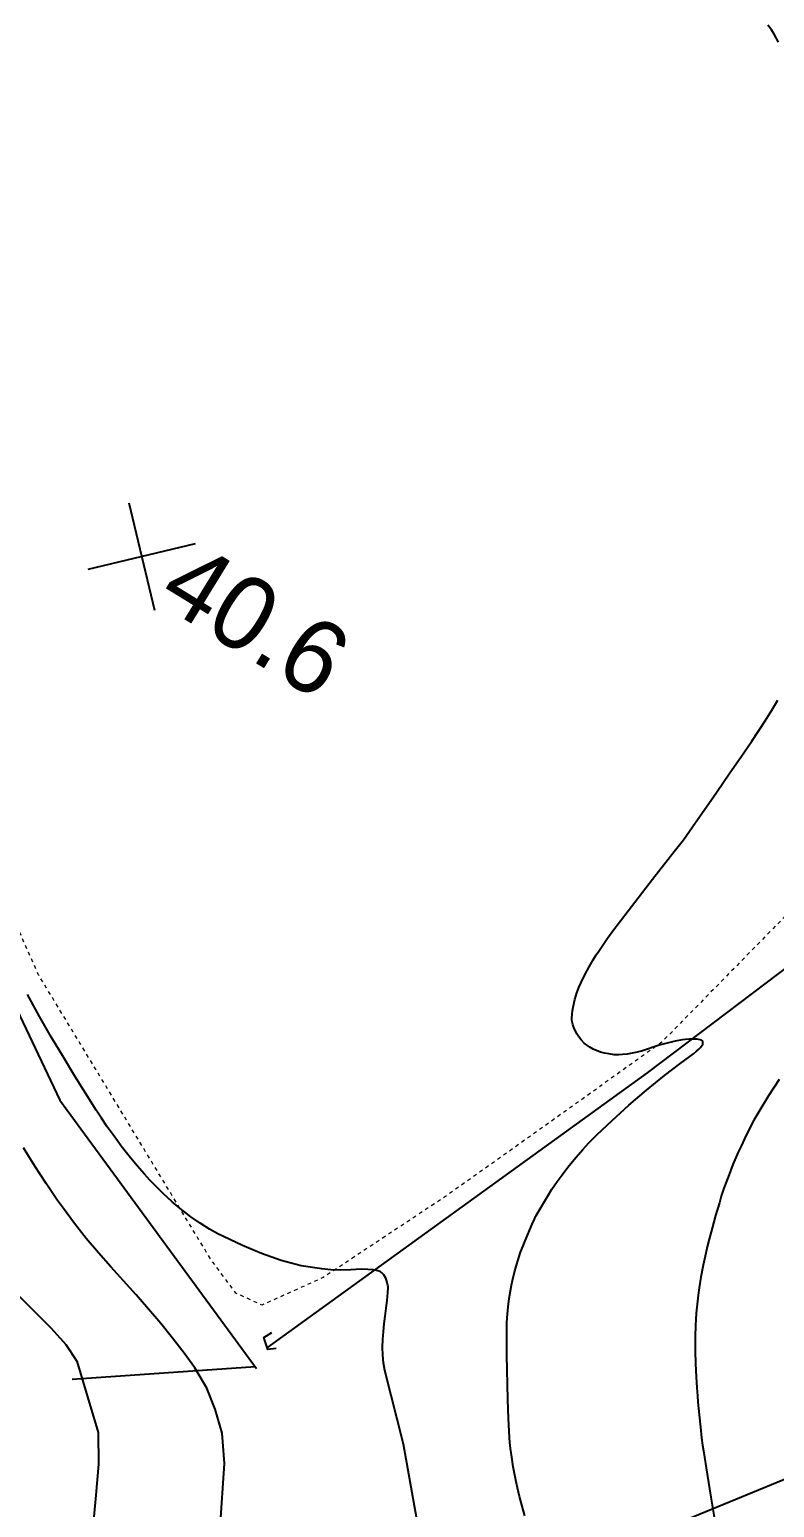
# Model space of a CAD drawing. Header units: millimetres. Extents: x 156921 to 159642, y 477538 to 479586.
# Drawn here: x 158414.94 to 158435.2, y 478587.8 to 478627.99 of the extents above; entities that cross this region are included whole.
import ezdxf

# ---------------------------------------------------------------- set-up
doc = ezdxf.new("R2010")
doc.units = ezdxf.units.MM
doc.header["$MEASUREMENT"] = 0
for name, pattern in [('5M5', [10, 5, -5]), ('AM4', [4, 0, -4]), ('DGN Style 3', [0.047061, 0.033615, -0.013446])]:
    doc.linetypes.add(name, pattern=pattern)
for name, color, linetype, transparency in [('C0076116', 46, 'Continuous', 0.6), ('D0025111', 66, 'AM4', 0.6), ('E0022112', 146, 'Continuous', 0.6), ('F0017111', 94, 'Continuous', 0.6), ('F0017114', 80, 'Continuous', 0.6), ('F0027132', 56, 'Continuous', 0.6), ('F0027217', 56, 'Continuous', 0.6), ('F0037221', 86, 'Continuous', 0.6), ('F0037223', 86, '5M5', 0.6)]:
    doc.layers.add(name, color=color, linetype=linetype, transparency=transparency)
doc.layers.add('D0025110', color=66, linetype='Continuous', lineweight=0, transparency=0.6)
doc.layers.add('평면선형_인출선&문자', color=7, linetype='Continuous')
doc.styles.add('HM 4_폴대', font='BAREUNDOTUMPRO1.TTF')
doc.styles.add('HM 6_일반문자', font='BAREUNDOTUMPRO1.TTF')

# ---------------------------------------------------------------- blocks, each defined once
blk = doc.blocks.new('F0027217')
at = {"layer": 'F0027217'}
for points in [[(-0.707, 0.707), (0.707, -0.707)], [(-0.707, -0.707), (0.707, 0.707)]]:
    blk.add_lwpolyline(points, dxfattribs=at)

msp = doc.modelspace()

# ---------------------------------------------------------------- linework, layer by layer
at = {"layer": 'C0076116', "transparency": 33554521, "flags": 128}
msp.add_lwpolyline([(158421.649, 478592.124), (158421.422, 478592.097), (158421.311, 478592.418), (158421.535, 478592.556)], dxfattribs=at)
at = {"layer": 'D0025110', "linetype": 'DGN Style 3', "transparency": 33554521, "flags": 128}
msp.add_lwpolyline([(158409.153, 478624.36), (158405.626, 478630.34), (158404.741, 478631.546), (158402.515, 478633.423), (158398.97, 478635.283), (158393.969, 478638.358), (158386.759, 478640.855), (158374.831, 478645.135), (158364.499, 478647.959), (158358.876, 478649), (158357.28, 478649.01), (158352.715, 478648.715), (158349.092, 478647.973), (158344.378, 478646.611), (158340.676, 478645.685), (158329.513, 478644.645), (158329.124, 478644.838), (158328.915, 478645.534), (158326.403, 478661.526), (158321.972, 478679.964), (158322.352, 478680.284), (158323.499, 478680.655), (158329.041, 478681.742), (158344.743, 478673.648), (158360.201, 478665.421), (158375.429, 478657.419), (158389.113, 478650.176), (158401.307, 478643.747), (158405.861, 478641.581), (158406.21, 478642.005), (158406.35, 478642.385), (158404.503, 478643.757), (158397.673, 478647.253), (158378.706, 478657.765), (158359.515, 478667.46), (158342.097, 478676.72), (158331.458, 478681.712), (158331.385, 478682.072), (158331.973, 478682.701), (158335.374, 478684.86), (158340.111, 478690.787), (158354.392, 478710.861), (158354.906, 478710.885), (158356.402, 478708.717), (158365.364, 478695.912), (158372.374, 478686.514), (158379.406, 478679.154), (158385.281, 478674.675), (158391.297, 478671.68), (158397.316, 478670.151), (158404.868, 478670.312), (158412.42, 478671.66), (158418.714, 478674.892), (158419.901, 478675.664), (158422.53, 478677.453), (158422.874, 478677.554), (158423.638, 478677.282), (158425.902, 478663.35), (158427.639, 478651.364), (158429.354, 478645.868), (158430.699, 478643.413), (158432.087, 478641.729), (158435.661, 478639.028), (158440.021, 478636.587), (158450.783, 478631.502), (158452.136, 478629.948), (158452.667, 478628.917), (158453.189, 478627.017), (158452.787, 478624.091), (158450.123, 478618.503), (158445.571, 478614.203), (158438.081, 478606.521), (158432.138, 478600.452), (158427.778, 478597.335), (158426.31, 478596.294), (158422.925, 478594.049), (158421.26, 478593.304), (158420.557, 478593.626), (158419.876, 478594.539), (158415.18, 478602.297), (158413.653, 478605.744), (158412.307, 478616.992), (158411.387, 478619.827), (158409.127, 478624.403)], dxfattribs=at)
at = {"layer": 'D0025111', "linetype": 'Continuous', "transparency": 33554521, "flags": 128}
msp.add_lwpolyline([(158382.742, 478577.261), (158383.748, 478578.164), (158385.324, 478578.724), (158395.293, 478580.646), (158409.806, 478582.958), (158426.858, 478585.025), (158441.914, 478591.213)], dxfattribs=at)
at = {"layer": 'E0022112', "transparency": 33554521, "flags": 128}
msp.add_lwpolyline([(158421.406, 478592.144), (158431.747, 478599.622), (158441.051, 478606.654), (158454.224, 478615.332), (158455.23, 478617.056), (158457.48, 478623.463), (158459.223, 478628.603), (158461.358, 478634.429), (158463.79, 478641.516), (158468.661, 478653.218), (158473.398, 478668.31), (158477.585, 478680.153), (158481.179, 478690.387), (158486.186, 478704.321), (158492.109, 478721.158)], dxfattribs=at)
at = {"layer": 'F0017111', "transparency": 33554521, "flags": 128}
for points in [[(158435.318, 478627.655), (158435.194, 478627.87), (158435.149, 478627.943), (158435.121, 478627.984), (158435.025, 478628.109)], [(158428.413, 478587.572), (158428.338, 478587.835), (158428.269, 478588.1), (158428.213, 478588.333), (158428.176, 478588.499), (158428.149, 478588.633), (158428.099, 478588.901), (158428.057, 478589.167), (158428.027, 478589.4), (158428.01, 478589.566), (158428, 478589.699), (158427.967, 478590.223), (158427.948, 478590.735), (158427.923, 478591.946), (158427.92, 478592.28), (158427.921, 478592.575), (158427.926, 478592.808), (158427.932, 478592.952), (158427.939, 478593.052), (158427.958, 478593.26), (158427.987, 478593.483), (158428.02, 478593.689), (158428.05, 478593.844), (158428.078, 478593.975), (158428.141, 478594.238), (158428.22, 478594.506), (158428.299, 478594.743), (158428.364, 478594.916), (158428.422, 478595.055), (158428.613, 478595.507), (158428.674, 478595.644), (158428.706, 478595.711), (158428.723, 478595.744), (158429.027, 478596.259), (158429.152, 478596.456), (158429.293, 478596.661), (158429.428, 478596.847), (158429.533, 478596.985), (158429.623, 478597.099), (158429.806, 478597.322), (158429.992, 478597.535), (158430.158, 478597.716), (158430.278, 478597.839), (158430.375, 478597.934), (158430.786, 478598.324), (158431.241, 478598.736), (158431.722, 478599.149), (158432.21, 478599.544), (158432.63, 478599.868), (158432.906, 478600.068), (158433.001, 478600.137), (158433.084, 478600.206), (158433.149, 478600.265), (158433.188, 478600.307), (158433.214, 478600.34), (158433.237, 478600.372), (158433.252, 478600.402), (158433.259, 478600.451), (158433.254, 478600.472), (158433.245, 478600.487), (158433.218, 478600.507), (158433.184, 478600.518), (158433.102, 478600.534), (158432.994, 478600.539), (158432.88, 478600.536), (158432.782, 478600.527), (158432.694, 478600.515), (158432.502, 478600.482), (158432.282, 478600.429), (158432.069, 478600.369), (158431.9, 478600.314), (158431.754, 478600.263), (158431.61, 478600.216), (158431.469, 478600.178), (158431.197, 478600.128), (158431.074, 478600.115), (158430.969, 478600.108), (158430.89, 478600.107), (158430.844, 478600.109), (158430.696, 478600.133), (158430.581, 478600.155), (158430.472, 478600.185), (158430.272, 478600.267), (158430.185, 478600.314), (158430.114, 478600.359), (158430.061, 478600.397), (158430.032, 478600.423), (158429.946, 478600.521), (158429.881, 478600.6), (158429.826, 478600.681), (158429.745, 478600.85), (158429.718, 478600.932), (158429.7, 478601.003), (158429.691, 478601.06), (158429.689, 478601.094), (158429.698, 478601.212), (158429.708, 478601.308), (158429.724, 478601.407), (158429.772, 478601.612), (158429.83, 478601.798), (158429.884, 478601.938), (158429.937, 478602.054), (158430.046, 478602.282), (158430.164, 478602.505), (158430.273, 478602.696), (158430.357, 478602.829), (158430.427, 478602.933), (158430.662, 478603.279), (158430.806, 478603.481), (158431.222, 478604.03), (158431.884, 478604.884), (158432.477, 478605.635), (158432.727, 478605.961), (158432.976, 478606.307), (158433.623, 478607.246), (158433.988, 478607.777), (158434.291, 478608.208), (158434.592, 478608.644), (158434.95, 478609.191), (158435.134, 478609.483), (158435.297, 478609.757)], [(158435.329, 478599.435), (158435.041, 478598.998), (158434.775, 478598.563), (158434.644, 478598.33), (158434.508, 478598.069), (158434.385, 478597.821), (158434.294, 478597.627), (158434.219, 478597.46), (158434.074, 478597.124), (158433.94, 478596.783), (158433.831, 478596.481), (158433.758, 478596.263), (158433.705, 478596.086), (158433.601, 478595.736), (158433.506, 478595.391), (158433.427, 478595.093), (158433.376, 478594.883), (158433.338, 478594.717), (158433.266, 478594.387), (158433.205, 478594.059), (158433.157, 478593.772), (158433.129, 478593.569), (158433.11, 478593.407), (158433.078, 478593.08), (158433.058, 478592.745), (158433.047, 478592.448), (158433.046, 478592.231), (158433.05, 478592.055), (158433.06, 478591.704), (158433.075, 478591.354), (158433.092, 478591.05), (158433.107, 478590.833), (158433.122, 478590.66), (158433.153, 478590.318), (158433.188, 478589.984), (158433.223, 478589.696), (158433.25, 478589.494), (158433.273, 478589.336), (158433.37, 478588.705), (158433.474, 478588.081), (158433.685, 478586.831)], [(158420.13, 478587.251), (158420.247, 478588.998), (158420.177, 478589.819), (158419.992, 478590.472), (158419.764, 478591.04), (158419.438, 478591.595), (158419.143, 478591.999), (158418.833, 478592.407), (158418.51, 478592.805), (158418.177, 478593.194), (158417.838, 478593.578), (158417.496, 478593.959), (158417.154, 478594.341), (158416.816, 478594.726), (158416.486, 478595.117), (158416.166, 478595.518), (158415.861, 478595.929), (158415.706, 478596.149), (158415.394, 478596.606), (158415.082, 478597.083), (158414.773, 478597.578)], [(158414.654, 478593.556), (158415.53, 478592.676), (158415.927, 478592.231), (158416.226, 478591.779), (158416.81, 478589.842), (158416.814, 478588.975), (158416.745, 478588.131), (158416.69, 478587.544)]]:
    msp.add_lwpolyline(points, dxfattribs=at)
at = {"layer": 'F0017114', "transparency": 33554521, "flags": 128}
msp.add_lwpolyline([(158425.47, 478587.534), (158425.111, 478589.517), (158424.61, 478591.521), (158424.569, 478591.731), (158424.547, 478591.943), (158424.541, 478592.156), (158424.549, 478592.369), (158424.566, 478592.582), (158424.589, 478592.794), (158424.615, 478593.006), (158424.642, 478593.218), (158424.666, 478593.43), (158424.685, 478593.642), (158424.693, 478593.764), (158424.692, 478593.807), (158424.689, 478593.832), (158424.669, 478593.914), (158424.652, 478593.977), (158424.63, 478594.033), (158424.575, 478594.126), (158424.516, 478594.191), (158424.492, 478594.21), (158424.476, 478594.219), (158424.417, 478594.238), (158424.3, 478594.262), (158424.139, 478594.275), (158423.968, 478594.277), (158423.82, 478594.272), (158423.684, 478594.264), (158423.411, 478594.255), (158423.135, 478594.265), (158422.892, 478594.286), (158422.333, 478594.369), (158421.786, 478594.513), (158421.253, 478594.703), (158420.732, 478594.924), (158420.221, 478595.166), (158420.061, 478595.243), (158419.837, 478595.369), (158419.582, 478595.527), (158419.326, 478595.706), (158419.198, 478595.801), (158419.04, 478595.926), (158418.823, 478596.113), (158418.577, 478596.339), (158418.335, 478596.579), (158418.215, 478596.703), (158418.07, 478596.861), (158417.871, 478597.088), (158417.651, 478597.354), (158417.438, 478597.627), (158417.333, 478597.766), (158417.212, 478597.93), (158417.057, 478598.148), (158416.895, 478598.385), (158416.751, 478598.606), (158416.174, 478599.529), (158415.861, 478600.042), (158415.541, 478600.584), (158415.216, 478601.153), (158414.887, 478601.751)], dxfattribs=at)
at = {"layer": 'F0037221', "transparency": 33554521, "flags": 128}
msp.add_lwpolyline([(158343.834, 478644.266), (158352.197, 478646.399), (158360.049, 478646.808), (158364.841, 478646.08), (158374.755, 478643.786), (158385.486, 478640.105), (158395.788, 478635.917), (158403.4, 478631.857), (158404.818, 478630.056), (158405.676, 478628.93), (158406.61, 478627.443), (158407.928, 478624.948), (158408.689, 478623.396), (158410.652, 478618.942), (158411.201, 478617.474), (158411.937, 478615.117), (158412.254, 478612.167), (158412.361, 478609.186), (158412.747, 478605.221), (158415.765, 478598.879), (158421.116, 478591.581)], dxfattribs=at)
at = {"layer": 'F0037223', "transparency": 33554521, "flags": 128}
msp.add_lwpolyline([(158421.087, 478591.621), (158408.288, 478590.738), (158407.661, 478591.33), (158405.448, 478594.384), (158404.167, 478598.32), (158403.096, 478608.616), (158401.39, 478615.595), (158400.16, 478618), (158399.377, 478619.329), (158398.747, 478620.249), (158397.312, 478622.102), (158396.022, 478623.193), (158393.821, 478624.597), (158387.358, 478627.473), (158370.716, 478630.913), (158354.583, 478636.514), (158346.097, 478640.979), (158343.834, 478644.266)], dxfattribs=at)

# ---------------------------------------------------------------- block references
at = {"layer": 'F0027217', "linetype": 'Continuous', "lineweight": 13, "transparency": 33554521, "xscale": 1.499999999999999, "yscale": 1.5, "zscale": 1.499999999999999, "rotation": 328.4313165225005}
msp.add_blockref('F0027217', (158417.995, 478613.664, -459.431), dxfattribs=at)

# ---------------------------------------------------------------- texts
at = {"layer": 'F0027132', "transparency": 33554521, "style": 'HM 6_일반문자'}
msp.add_text('40.6', height=2, rotation=328.4313, dxfattribs=at).set_placement((158418.36, 478612.442, -459.431))
at = {"layer": '평면선형_인출선&문자', "color": 136, "insert": (158400.716, 478586.214), "char_height": 3.5, "attachment_point": 5, "rotation": 328.1317, "style": 'HM 4_폴대'}
msp.add_mtext('깎기 4구간(L=000m)', dxfattribs=at)

doc.saveas('drawing.dxf')
